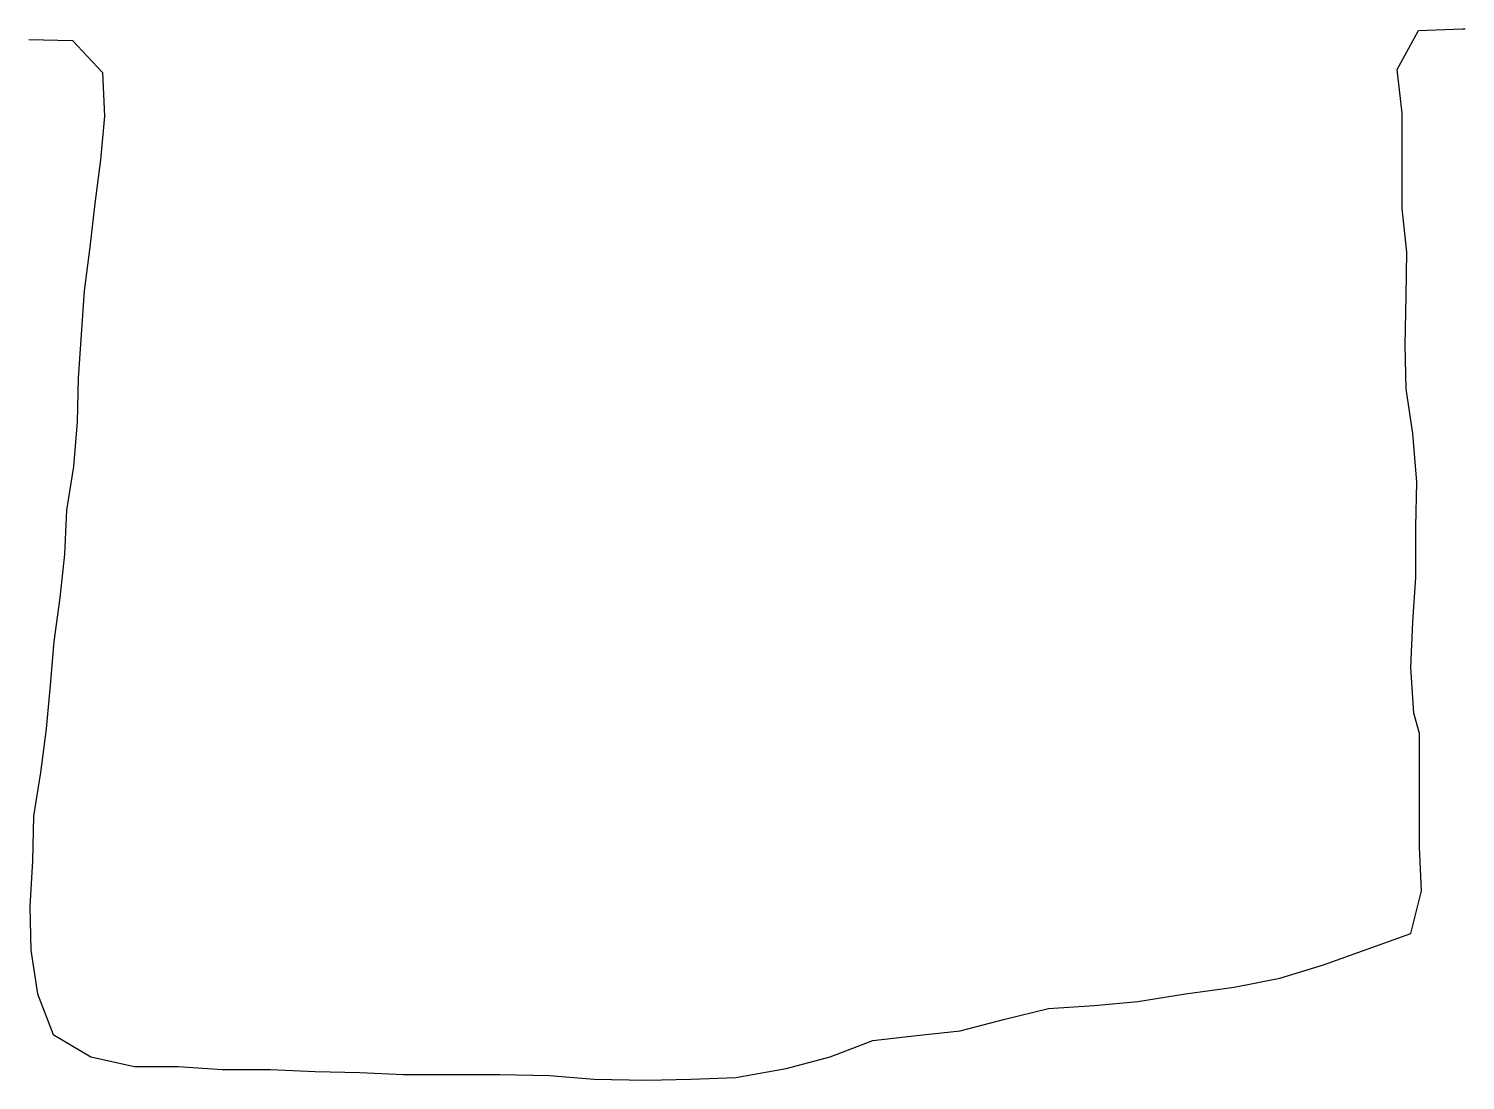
# Model space of a CAD drawing. Extents: x 2.8 to 13.4, y -1.3 to 13.9.
# Drawn here: x 5.67 to 11.08, y -1.26 to 2.7 of the extents above; entities that cross this region are included whole.
import ezdxf

# ---------------------------------------------------------------- set-up
doc = ezdxf.new("R2010")
doc.units = 0
doc.layers.add('LAYER1', color=7, linetype='CONTINUOUS')

msp = doc.modelspace()

# ---------------------------------------------------------------- linework, layer by layer
at = {"layer": 'LAYER1', "color": 7, "linetype": 'CONTINUOUS'}
msp.add_lwpolyline([(5.666, 2.6593), (5.8306, 2.6556), (5.944, 2.5349), (5.9513, 2.3703), (5.9367, 2.2057), (5.9147, 2.0411), (5.8965, 1.8765), (5.8745, 1.7119), (5.8635, 1.5473), (5.8526, 1.3827), (5.8489, 1.2181), (5.8343, 1.0498), (5.8087, 0.8852), (5.8013, 0.7206), (5.7831, 0.556), (5.7611, 0.3914), (5.7465, 0.2268), (5.7319, 0.0622), (5.7099, -0.1024), (5.6843, -0.267), (5.6806, -0.4353), (5.6697, -0.6072), (5.6733, -0.7718), (5.6989, -0.9364), (5.7575, -1.09), (5.9001, -1.1742), (6.0647, -1.2107), (6.2293, -1.2107), (6.3939, -1.2217), (6.5768, -1.2217), (6.7451, -1.229), (6.9133, -1.2327), (7.0779, -1.24), (7.2718, -1.24), (7.4401, -1.24), (7.6266, -1.2437), (7.7949, -1.2583), (7.9924, -1.262), (8.1607, -1.2583), (8.3289, -1.251), (8.5191, -1.2181), (8.6837, -1.1742), (8.8447, -1.112), (9.0093, -1.0937), (9.1739, -1.0754), (9.3421, -1.0315), (9.5068, -0.9913), (9.6787, -0.9803), (9.8433, -0.9657), (10.0225, -0.9364), (10.2054, -0.9108), (10.3773, -0.8779), (10.5419, -0.8267), (10.7065, -0.7681), (10.8711, -0.7096), (10.9114, -0.5487), (10.904, -0.3841), (10.904, -0.2158), (10.904, 0.0439), (10.8821, 0.1207), (10.8711, 0.2926), (10.8784, 0.4645), (10.8894, 0.6328), (10.8894, 0.823), (10.8931, 0.9913), (10.8784, 1.1742), (10.8528, 1.3424), (10.8492, 1.507), (10.8528, 1.6936), (10.8565, 1.8582), (10.8382, 2.0228), (10.8382, 2.213), (10.8382, 2.3813), (10.8199, 2.5459), (10.9004, 2.6922), (11.065, 2.6995), (11.076, 2.6995)], dxfattribs=at)

doc.saveas('drawing.dxf')
